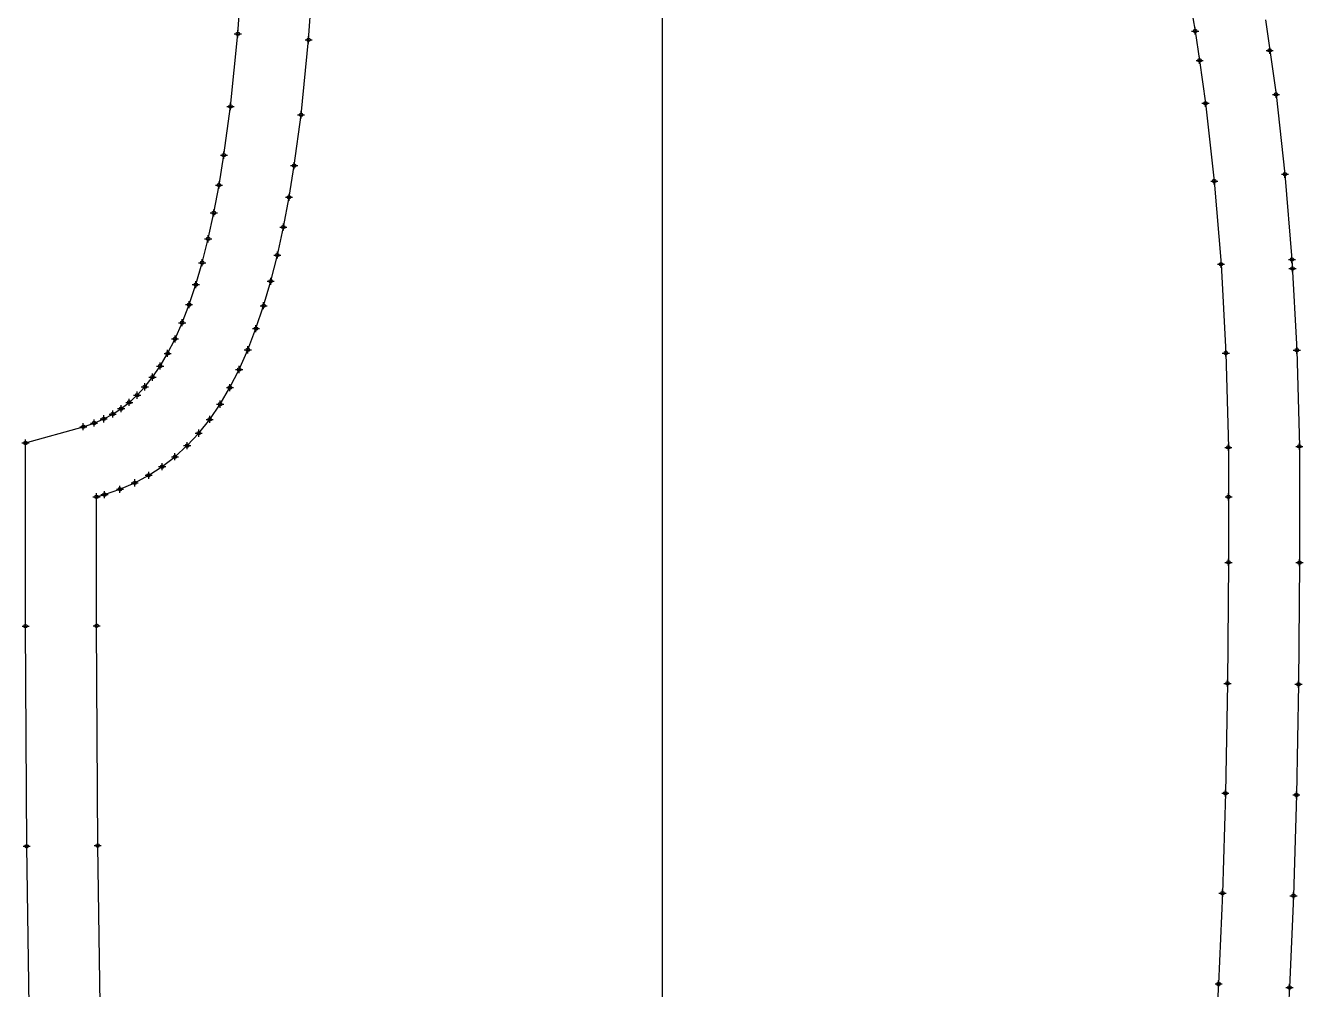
# Model space of a CAD drawing. Extents: x -1 to 1173, y -1 to 1096.
# Drawn here: x 201.8 to 560.5, y 546.8 to 818.3 of the extents above; entities that cross this region are included whole.
import ezdxf

# ---------------------------------------------------------------- set-up
doc = ezdxf.new("R2010")
doc.units = 0
doc.header["$PDMODE"] = 34
for name, color, linetype in [('1', 250, 'CONTINUOUS'), ('14', 250, 'CONTINUOUS'), ('2', 250, 'CONTINUOUS'), ('3', 250, 'CONTINUOUS'), ('4', 250, 'CONTINUOUS'), ('7', 250, 'CONTINUOUS'), ('80', 250, 'CONTINUOUS'), ('84', 250, 'CONTINUOUS'), ('87', 250, 'CONTINUOUS')]:
    doc.layers.add(name, color=color, linetype=linetype)

# ---------------------------------------------------------------- blocks, each defined once
blk = doc.blocks.new('FRONT')
at = {"layer": '1'}
for points in [[(550.9, 819.84), (553.9, 798.86), (556.42, 776.38), (558.39, 752.37), (559.77, 726.82), (560.48, 699.74), (560.52, 667.01), (560.23, 632.74), (559.65, 601.58), (558.81, 573.22), (557.71, 547.35), (556.35, 523.69)], [(202.91, 535.7), (202.13, 587.13), (201.81, 649.12), (201.79, 700.7), (218.07, 705.26), (221.11, 706.32), (223.82, 707.49), (226.34, 708.84), (228.72, 710.37), (231, 712.14), (233.22, 714.17), (235.4, 716.52), (237.56, 719.23), (239.7, 722.36), (241.81, 725.94), (243.89, 730), (245.91, 734.57), (247.86, 739.66), (249.74, 745.29), (251.53, 751.46), (253.22, 758.19), (254.81, 765.48), (256.29, 773.34), (257.66, 781.75), (259.52, 795.45), (261.58, 815.92), (263.19, 838.81)]]:
    blk.add_lwpolyline(points, dxfattribs=at)
at = {"layer": '14'}
for points in [[(527.84, 835.51), (531.15, 816.69), (532.38, 808.43), (534.06, 796.34), (536.51, 774.45), (538.43, 751.01), (539.78, 726.02), (540.48, 699.47), (540.54, 685.54), (540.52, 667.08), (540.23, 633.01), (539.66, 602.06), (538.82, 573.94), (537.73, 548.35), (536.4, 524.99)], [(222.91, 536.15), (222.13, 587.33), (221.81, 649.23), (221.79, 685.54), (224.04, 686.17), (228.38, 687.67), (232.53, 689.47), (236.49, 691.59), (240.28, 694.03), (243.88, 696.82), (247.31, 699.96), (250.57, 703.46), (253.66, 707.34), (256.59, 711.62), (259.35, 716.3), (261.95, 721.4), (264.4, 726.93), (266.69, 732.9), (268.84, 739.34), (270.84, 746.24), (272.7, 753.62), (274.41, 761.5), (275.99, 769.89), (277.44, 778.8), (279.38, 793.1), (281.51, 814.21), (283.16, 837.64)]]:
    blk.add_lwpolyline(points, dxfattribs=at)
at = {"layer": '2'}
for p in [(532.38, 808.43), (538.43, 751.01), (558.39, 752.37), (201.79, 700.7), (560.48, 699.74), (221.79, 685.54), (540.54, 685.54)]:
    blk.add_point(p, dxfattribs=at)
at = {"layer": '3'}
for p in [(261.58, 815.92), (531.15, 816.69), (281.51, 814.21), (553.9, 798.86), (259.52, 795.45), (279.38, 793.1), (534.06, 796.34), (257.66, 781.75), (277.44, 778.8), (556.42, 776.38), (256.29, 773.34), (536.51, 774.45), (275.99, 769.89), (254.81, 765.48), (274.41, 761.5), (253.22, 758.19), (272.7, 753.62), (251.53, 751.46), (270.84, 746.24), (249.74, 745.29), (247.86, 739.66), (268.84, 739.34), (245.91, 734.57), (266.69, 732.9), (243.89, 730), (241.81, 725.94), (264.4, 726.93), (539.78, 726.02), (559.77, 726.82), (239.7, 722.36), (261.95, 721.4), (237.56, 719.23), (233.22, 714.17), (235.4, 716.52), (259.35, 716.3), (228.72, 710.37), (231, 712.14), (256.59, 711.62), (223.82, 707.49), (226.34, 708.84), (253.66, 707.34), (218.07, 705.26), (221.11, 706.32), (250.57, 703.46), (247.31, 699.96), (243.88, 696.82), (540.48, 699.47), (240.28, 694.03), (232.53, 689.47), (236.49, 691.59), (224.04, 686.17), (228.38, 687.67), (540.52, 667.08), (560.52, 667.01), (201.81, 649.12), (221.81, 649.23), (540.23, 633.01), (560.23, 632.74), (539.66, 602.06), (559.65, 601.58), (202.13, 587.13), (222.13, 587.33), (538.82, 573.94), (558.81, 573.22), (537.73, 548.35), (557.71, 547.35)]:
    blk.add_point(p, dxfattribs=at)
at = {"layer": '4'}
blk.add_point((558.53, 749.84, 10), dxfattribs=at)
at = {"layer": '7'}
blk.add_line((381.17, 139.54), (381.17, 939.54), dxfattribs=at)
at = {"layer": '80'}
blk.add_point((552.13, 811.25, 10), dxfattribs=at)
at = {"layer": '84'}
for points in [[(550.9, 819.84), (553.9, 798.86), (556.42, 776.38), (558.39, 752.37), (559.77, 726.82), (560.48, 699.74), (560.52, 667.01), (560.23, 632.74), (559.65, 601.58), (558.81, 573.22), (557.71, 547.35), (556.35, 523.69)], [(202.91, 535.7), (202.13, 587.13), (201.81, 649.12), (201.79, 700.7), (218.07, 705.26), (221.11, 706.32), (223.82, 707.49), (226.34, 708.84), (228.72, 710.37), (231, 712.14), (233.22, 714.17), (235.4, 716.52), (237.56, 719.23), (239.7, 722.36), (241.81, 725.94), (243.89, 730), (245.91, 734.57), (247.86, 739.66), (249.74, 745.29), (251.53, 751.46), (253.22, 758.19), (254.81, 765.48), (256.29, 773.34), (257.66, 781.75), (259.52, 795.45), (261.58, 815.92), (263.19, 838.81)]]:
    blk.add_lwpolyline(points, dxfattribs=at)
at = {"layer": '87'}
for points in [[(527.84, 835.51), (531.15, 816.69), (532.38, 808.43), (534.06, 796.34), (536.51, 774.45), (538.43, 751.01), (539.78, 726.02), (540.48, 699.47), (540.54, 685.54), (540.52, 667.08), (540.23, 633.01), (539.66, 602.06), (538.82, 573.94), (537.73, 548.35), (536.4, 524.99)], [(222.91, 536.15), (222.13, 587.33), (221.81, 649.23), (221.79, 685.54), (224.04, 686.17), (228.38, 687.67), (232.53, 689.47), (236.49, 691.59), (240.28, 694.03), (243.88, 696.82), (247.31, 699.96), (250.57, 703.46), (253.66, 707.34), (256.59, 711.62), (259.35, 716.3), (261.95, 721.4), (264.4, 726.93), (266.69, 732.9), (268.84, 739.34), (270.84, 746.24), (272.7, 753.62), (274.41, 761.5), (275.99, 769.89), (277.44, 778.8), (279.38, 793.1), (281.51, 814.21), (283.16, 837.64)]]:
    blk.add_lwpolyline(points, dxfattribs=at)
at = {"layer": '1', "flags": 2}
for p in [(525.86, 914.7), (550.9, 819.84), (558.39, 752.37), (520.02, 264.45)]:
    blk.add_attdef('Dependency', p, '', height=3, dxfattribs=at)

msp = doc.modelspace()

# ---------------------------------------------------------------- block references
at = {"layer": '1'}
msp.add_blockref('FRONT', (0, 0), dxfattribs=at)

doc.saveas('drawing.dxf')
